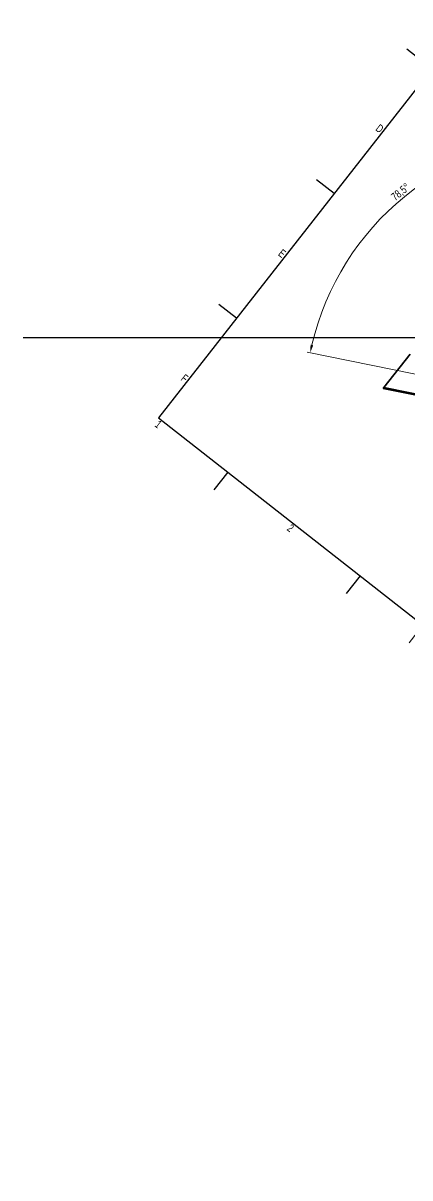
# Model space of a CAD drawing. Header units: millimetres. Extents: x -605 to 8012, y -2292 to 5879.
# Drawn here: x -605 to -1, y 75 to 1879 of the extents above; entities that cross this region are included whole.
import ezdxf

# ---------------------------------------------------------------- set-up
doc = ezdxf.new("R2010")
doc.units = ezdxf.units.MM
doc.header["$LTSCALE"] = 5
doc.layers.get('0').update_dxf_attribs({"lineweight": 25})
doc.layers.add('Arestas Visíveis', color=7, linetype='Continuous', lineweight=35)
doc.layers.add('Legenda', color=7, linetype='Continuous', lineweight=25)
doc.layers.add('Dimensão', color=7, linetype='Continuous', lineweight=18, true_color=0x006400)
doc.layers.add('Linha de Centro de Dobras', color=7, linetype='Continuous', lineweight=18, true_color=0x0000a0)
doc.styles.add('Texto_2_5 - LNLS', font='SwissCL.ttf')
doc.styles.add('Texto_2_5_COTA - LNLS', font='SwissCLI.ttf')
doc.dimstyles.new('PADRAO-LNLS', dxfattribs={"dimscale": 5, "dimtxt": 2.5, "dimasz": 2.5, "dimexe": 1, "dimexo": 1, "dimgap": 0.25, "dimtad": 1, "dimdec": 1, "dimrnd": 1e-08, "dimzin": 0, "dimtxsty": 'Texto_2_5_COTA - LNLS', "dimcen": 0.09, "dimdle": 4, "dimclrd": 98, "dimclre": 98, "dimclrt": 1, "dimadec": 1, "dimazin": 0, "dimtfac": 0.6, "dimtdec": 3, "dimtmove": 0, "dimatfit": 3, "dimfxl": 1, "dimtolj": 1, "dimtzin": 0, "dimlwd": 15, "dimlwe": 15, "dimarcsym": 0})

# ---------------------------------------------------------------- blocks, each defined once
blk = doc.blocks.new('Borders A3')
at = {"layer": 'Legenda'}
for p, q in [((25, 287), (25, 10)), ((25, 148.5), (15, 148.5)), ((25, 99), (18, 99)), ((25, 49.5), (18, 49.5)), ((25, 10), (410, 10)), ((52.5, 10), (52.5, 3)), ((105, 10), (105, 3))]:
    blk.add_line(p, q, dxfattribs=at)
at = {"layer": 'Linha de Centro de Dobras'}
blk.add_line((130, 10), (130, 3), dxfattribs=at)
at = {"layer": 'Legenda', "color": 236, "true_color": 0x800040, "char_height": 2.5, "style": 'Texto_2_5 - LNLS'}
for s, insert, attachment_point in [('D', (24.6, 123.75), 6), ('E', (24.6, 74.25), 6), ('F', (24.6, 24.75), 6), ('1', (26.25, 9.64), 2), ('2', (78.75, 9.6), 2)]:
    blk.add_mtext(s, dxfattribs=dict(at, insert=insert, attachment_point=attachment_point))
blk = doc.blocks.new('*D21')
at = {"layer": 'Defpoints', "color": 0, "linetype": 'Continuous', "transparency": 16777216}
for p in [(72.2, 1660.1), (259.1, 1502.5), (254.2, 1280.7), (259.1, 1279.7)]:
    blk.add_point(p, dxfattribs=at)
at = {"layer": 'Dimensão', "color": 98, "linetype": 'Continuous', "lineweight": 15, "transparency": 16777216}
for p, q in [((259.1, 1507.5), (259.1, 1708.6)), ((249.3, 1281.7), (-161.2, 1365.1))]:
    blk.add_line(p, q, dxfattribs=at)
blk.add_arc((259.1, 1279.7), 423.9, 91.6895, 166.8284, dxfattribs=at)
at = {"layer": 'Dimensão', "color": 98, "linetype": 'Continuous', "transparency": 16777216}
for points in [[(246.6, 1705.5), (246.7, 1701.3), (259.1, 1703.6)], [(-151.6, 1375.8), (-155.7, 1376.7), (-156.3, 1364.1)]]:
    blk.add_solid(points, dxfattribs=at)
at = {"layer": 'Dimensão', "color": 1, "linetype": 'Continuous', "lineweight": 18, "transparency": 16777216, "insert": (-14.6, 1614.6), "char_height": 12.5, "attachment_point": 5, "rotation": 39.2589, "style": 'Texto_2_5_COTA - LNLS'}
blk.add_mtext('\\A1;78,5°', dxfattribs=at)

msp = doc.modelspace()

# ---------------------------------------------------------------- linework, layer by layer
msp.add_line((-604.69067, 1387.75348), (2195.81165, 1387.75348))
at = {"layer": 'Arestas Visíveis'}
for p, q in [((-41.04204, 1309.94789), (-0.35097, 1361.87653)), ((-42.19171, 1308.48072), (-41.04204, 1309.94789)), ((-42.19171, 1308.48072), (136.91756, 1272.09877)), ((137.24933, 1273.73208), (-41.04204, 1309.94789))]:
    msp.add_line(p, q, dxfattribs=at)

# ---------------------------------------------------------------- block references
at = {"xscale": 5, "yscale": 5, "zscale": 5, "rotation": 321.9178935800178}
msp.add_blockref('Borders A3', (-522.57908, 1300.35432), dxfattribs=at)

# ---------------------------------------------------------------- dimensions: what is measured, and where the dimension line sits
at = {"layer": 'Dimensão', "color": 98, "linetype": 'Continuous', "lineweight": 18, "true_color": 0x006400}
dim = msp.add_angular_dim_3p(base=(72.16414, 1660.12335), center=(259.14498, 1279.66946), p1=(259.14498, 1502.50362), p2=(254.24505, 1280.66477), dimstyle='PADRAO-LNLS', override={"dimgap": 0.25, "dimadec": 1, "dimtol": 0, "dimlim": 0, "dimtp": 0, "dimtm": 0, "dimtdec": 2}, dxfattribs=at)
dim.commit()
dim.dimension.update_dxf_attribs({"geometry": '*D21', "text_midpoint": (-9.12185, 1607.90704), "dimtype": 165})

doc.saveas('drawing.dxf')
